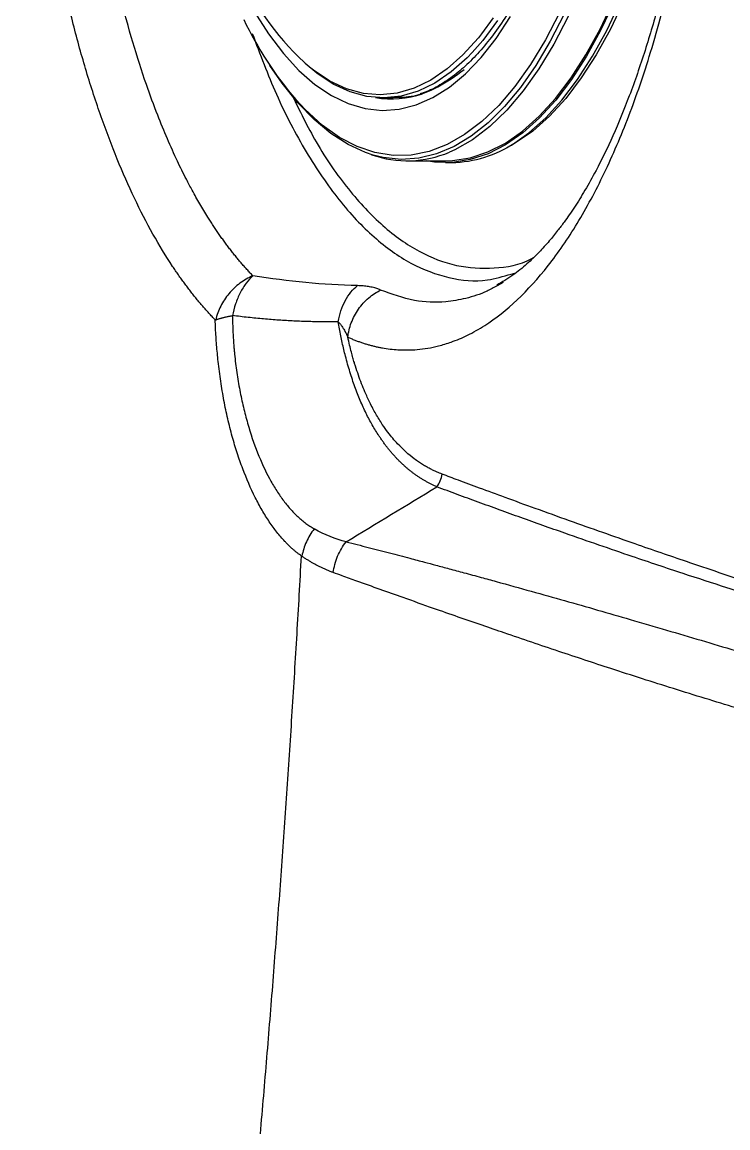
# Model space of a CAD drawing. Extents: x 526 to 610, y 679 to 808.
# Drawn here: x 596.506 to 599.67, y 716.749 to 721.711 of the extents above; entities that cross this region are included whole.
import ezdxf

# ---------------------------------------------------------------- set-up
doc = ezdxf.new("R2010")
doc.units = 0
doc.header["$MEASUREMENT"] = 0
doc.layers.add('1', color=4, linetype='Continuous')

# ---------------------------------------------------------------- blocks, each defined once
blk = doc.blocks.new('JETSETTER LX')
at = {"layer": '1', "color": 3, "linetype": 'Continuous', "lineweight": 25}
for p, q in [((71.9898, 24.4941), (72.0331, 24.4933)), ((72.1054, 24.2115), (72.2766, 24.2115)), ((72.2766, 24.2036), (72.3045, 24.2036)), ((72.5715, 23.7037), (72.592, 23.7088)), ((72.5358, 23.666), (72.5085, 23.6513))]:
    blk.add_line(p, q, dxfattribs=at)
at = {"layer": '1', "color": 3, "linetype": 'Continuous', "lineweight": 25, "flags": 128}
for points in [[(73.0331, 24.9234), (72.9729, 24.7968), (72.9091, 24.6811), (72.8418, 24.5768), (72.7715, 24.4844), (72.6986, 24.4046), (72.6235, 24.3376), (72.5465, 24.2839), (72.468, 24.2437), (72.3885, 24.2173), (72.3085, 24.2047), (72.2282, 24.2062), (72.1916, 24.2115)], [(72.2766, 24.2115), (72.3084, 24.2126), (72.3882, 24.2251), (72.4674, 24.2514), (72.5456, 24.2915), (72.6224, 24.345), (72.6974, 24.4118), (72.7701, 24.4915), (72.8401, 24.5835), (72.9072, 24.6875), (72.9708, 24.8029), (73.0308, 24.9291)], [(73.0768, 24.9294), (73.0168, 24.8032), (72.9532, 24.6879), (72.8861, 24.5839), (72.8161, 24.4918), (72.7434, 24.4122), (72.6685, 24.3454), (72.5917, 24.2919), (72.5505, 24.269)], [(72.5887, 24.2927), (72.6514, 24.3376), (72.7266, 24.4046), (72.7995, 24.4844), (72.8698, 24.5768), (72.937, 24.6811), (73.0009, 24.7968), (73.0611, 24.9234)], [(71.4197, 24.8815), (71.4836, 24.7813), (71.5506, 24.693), (71.6202, 24.6171), (71.692, 24.5542), (71.7656, 24.5045), (71.8406, 24.4683), (71.9166, 24.446), (71.993, 24.4375), (72.0695, 24.443), (72.1456, 24.4624), (72.2208, 24.4956), (72.2948, 24.5424), (72.367, 24.6026), (72.4371, 24.6757), (72.5047, 24.7614), (72.5693, 24.8591)], [(72.5107, 24.841), (72.444, 24.7514), (72.3965, 24.6971)], [(72.4908, 24.853), (72.4388, 24.7817)], [(72.9018, 25.1521), (72.8472, 25.0091), (72.7882, 24.8763), (72.7251, 24.7543), (72.6585, 24.6439), (72.5886, 24.5457), (72.5158, 24.4601), (72.4405, 24.3879), (72.3631, 24.3292), (72.2841, 24.2844), (72.204, 24.2539), (72.1231, 24.2377), (72.0419, 24.2359), (71.9609, 24.2486), (71.8806, 24.2757), (71.8013, 24.3171), (71.7235, 24.3724), (71.6477, 24.4415), (71.6057, 24.4866)], [(72.9205, 25.1411), (72.8668, 25.0004), (72.8089, 24.8695), (72.7472, 24.7489), (72.6819, 24.6394), (72.6135, 24.5415), (72.5423, 24.4558), (72.4686, 24.3828), (72.3928, 24.3227), (72.3155, 24.276), (72.2369, 24.2428), (72.1575, 24.2234), (72.0777, 24.2179), (71.998, 24.2263), (71.9523, 24.2374)], [(72.942, 25.137), (72.8868, 24.9928), (72.8273, 24.8587), (72.7637, 24.7356), (72.6964, 24.6242), (72.6259, 24.5251), (72.5524, 24.4388), (72.4764, 24.3659), (72.3984, 24.3066), (72.3187, 24.2615), (72.2945, 24.2507)], [(72.4388, 24.7817), (72.4245, 24.7639), (72.3555, 24.6874), (72.2842, 24.624), (72.211, 24.5741), (72.1364, 24.538), (72.0609, 24.516), (71.9849, 24.5081), (71.9088, 24.5145), (71.8332, 24.535), (71.7585, 24.5696), (71.6851, 24.6181), (71.6675, 24.6319)], [(72.3965, 24.6971), (72.3746, 24.6744), (72.3028, 24.6106), (72.2292, 24.5604), (72.1542, 24.5242), (72.0782, 24.502), (72.0017, 24.4941), (71.9252, 24.5005), (71.8491, 24.5212), (71.7739, 24.556), (71.7001, 24.6047), (71.6477, 24.6486)], [(71.9523, 24.2374), (71.9187, 24.2485), (71.8404, 24.2845), (71.7633, 24.3339), (71.688, 24.3967), (71.6148, 24.4724), (71.5441, 24.5606), (71.4895, 24.64)]]:
    blk.add_lwpolyline(points, dxfattribs=at)
at = {"layer": '1', "color": 3, "linetype": 'Continuous', "lineweight": 25}
for centre, radius, start, end in [((72.5107, 25.5844), 1.272, 204.6149, 228.4807), ((72.8462, 25.5485), 1.6329, 205.4879, 220.5661), ((72.0353, 24.9096), 0.4202, 260.2389, 289.2888), ((72.2929, 24.7386), 0.535, 271.2512, 303.5628), ((72.1057, 24.6897), 0.4779, 250.4643, 293.279)]:
    blk.add_arc(centre, radius, start, end, dxfattribs=at)
for points, knots in [([(71.8391, 23.4205), (71.8442, 23.4182), (71.8546, 23.4137), (71.8701, 23.4074), (71.8856, 23.4015), (71.9012, 23.3961), (71.9167, 23.3911), (71.9322, 23.3865), (71.9477, 23.3823), (71.9632, 23.3785), (71.9786, 23.3752), (72.0123, 23.3688), (72.0694, 23.3619), (72.1534, 23.3629), (72.2332, 23.3763), (72.3084, 23.399), (72.3778, 23.4284), (72.5269, 23.513), (72.6715, 23.6491), (72.8043, 23.8301), (72.8898, 23.9631), (72.9908, 24.1512), (73.0827, 24.3657), (73.1502, 24.5516), (73.2172, 24.7587), (73.2875, 25.0206), (73.346, 25.2998), (73.3835, 25.5173), (73.407, 25.6774), (73.4298, 25.8583), (73.4561, 26.1148), (73.4772, 26.4458), (73.4834, 26.7608), (73.4807, 27.0018), (73.4724, 27.2544), (73.4519, 27.5681), (73.4185, 27.8692), (73.3837, 28.1061), (73.3423, 28.3471), (73.282, 28.629), (73.2108, 28.8888), (73.15, 29.0766), (73.0825, 29.2631), (73.0137, 29.4246), (72.9355, 29.582), (72.8538, 29.7281), (72.7613, 29.8632), (72.6701, 29.9721), (72.599, 30.0453), (72.5272, 30.1078), (72.4569, 30.1582), (72.3834, 30.2007), (72.3078, 30.2337), (72.2282, 30.2569), (72.1562, 30.2681), (72.0891, 30.2706), (72.0399, 30.2672), (72.0035, 30.262), (71.9815, 30.2579), (71.958, 30.2527), (71.9342, 30.2465), (71.9088, 30.2387), (71.885, 30.2305), (71.8619, 30.2215), (71.8467, 30.2149), (71.8392, 30.2117)], [0, 0, 0, 0, 0.003134, 0.006263, 0.00939, 0.012512, 0.015632, 0.018747, 0.02186, 0.024969, 0.028075, 0.031178, 0.045229, 0.062469, 0.08194, 0.09369, 0.108634, 0.124853, 0.187315, 0.202885, 0.218482, 0.249769, 0.281041, 0.296619, 0.312206, 0.347259, 0.37477, 0.390313, 0.405939, 0.417015, 0.437226, 0.471417, 0.499678, 0.515023, 0.530959, 0.562256, 0.59342, 0.608069, 0.624694, 0.65836, 0.687165, 0.702781, 0.718432, 0.749737, 0.761435, 0.780926, 0.812173, 0.827829, 0.843491, 0.859664, 0.874688, 0.888454, 0.90593, 0.921598, 0.937248, 0.949724, 0.962231, 0.966937, 0.97163, 0.975498, 0.981087, 0.986001, 0.990791, 0.995457, 1, 1, 1, 1]), ([(71.2445, 23.4981), (71.2398, 23.503), (71.2303, 23.5128), (71.2163, 23.5279), (71.2023, 23.5434), (71.1884, 23.5592), (71.1745, 23.5754), (71.1608, 23.592), (71.1471, 23.609), (71.1336, 23.6263), (71.1201, 23.644), (71.1066, 23.6621), (71.0933, 23.6805), (71.08, 23.6993), (71.0668, 23.7184), (71.0277, 23.7767), (70.9646, 23.8804), (70.8815, 24.0414), (70.804, 24.2174), (70.7321, 24.4074), (70.6662, 24.6099), (70.6068, 24.8238), (70.554, 25.0485), (70.5078, 25.283), (70.4682, 25.5259), (70.4357, 25.775), (70.4104, 26.0293), (70.3923, 26.288), (70.3814, 26.5499), (70.3776, 26.8134), (70.3811, 27.0767), (70.392, 27.3391), (70.4101, 27.5992), (70.4355, 27.855), (70.4681, 28.1049), (70.5076, 28.3476), (70.554, 28.5825), (70.6069, 28.8076), (70.6663, 29.0218), (70.7321, 29.2241), (70.804, 29.414), (70.8817, 29.5902), (70.9648, 29.7514), (71.031, 29.8603), (71.0767, 29.9278), (71.0999, 29.9606), (71.1234, 29.9924), (71.1472, 30.023), (71.1712, 30.0525), (71.1955, 30.0808), (71.22, 30.1082), (71.2366, 30.1254), (71.2448, 30.134)], [0, 0, 0, 0, 0.004469, 0.0089377, 0.0134065, 0.017876, 0.0223467, 0.0268191, 0.0312938, 0.0357711, 0.0402517, 0.044736, 0.0492245, 0.0537178, 0.0582163, 0.0627205, 0.0940451, 0.125245, 0.1564169, 0.1877311, 0.2190141, 0.2501066, 0.2811734, 0.3124854, 0.3437714, 0.37497, 0.4060132, 0.4372044, 0.4684362, 0.4996874, 0.5309286, 0.5620715, 0.5935059, 0.6248984, 0.6560275, 0.6873136, 0.7186294, 0.7498277, 0.7809486, 0.8121325, 0.8434179, 0.8746779, 0.90595, 0.9371683, 0.945049, 0.9529166, 0.9607738, 0.9686234, 0.9764681, 0.9843106, 0.9921536, 1, 1, 1, 1]), ([(72.5079, 29.9792), (72.534, 29.9638), (72.5815, 29.9358), (72.6461, 29.8816), (72.6983, 29.8301), (72.7396, 29.784), (72.7749, 29.7408), (72.8063, 29.6993), (72.8377, 29.6546), (72.869, 29.6069), (72.9002, 29.5559), (72.9306, 29.5026), (72.9696, 29.4296), (73.0138, 29.3386), (73.0613, 29.229), (73.1067, 29.1135), (73.1555, 28.9757), (73.207, 28.8101), (73.2576, 28.6228), (73.3021, 28.4319), (73.3396, 28.2438), (73.3697, 28.0684), (73.3934, 27.9078), (73.4142, 27.7434), (73.433, 27.5645), (73.4497, 27.3556), (73.4621, 27.1221), (73.4682, 26.8601), (73.465, 26.5725), (73.4509, 26.2763), (73.4269, 25.9919), (73.3964, 25.7365), (73.3625, 25.5131), (73.3257, 25.3112), (73.284, 25.1152), (73.2334, 24.9114), (73.1724, 24.7028), (73.1032, 24.5029), (73.0295, 24.323), (72.9621, 24.1843), (72.9037, 24.08), (72.8559, 24.0031), (72.8146, 23.9436), (72.7774, 23.8942), (72.74, 23.8485), (72.6942, 23.7979), (72.6399, 23.7456), (72.5769, 23.6944), (72.5317, 23.668), (72.5078, 23.654)], [0, 0, 0, 0, 0.028395, 0.051827, 0.070256, 0.084964, 0.095889, 0.106843, 0.117858, 0.128935, 0.140075, 0.15126, 0.162052, 0.183137, 0.201541, 0.218152, 0.238649, 0.264041, 0.288958, 0.314574, 0.337989, 0.359191, 0.378171, 0.394921, 0.416464, 0.439459, 0.465385, 0.494267, 0.526092, 0.560367, 0.592796, 0.622247, 0.648715, 0.672217, 0.696149, 0.723022, 0.752795, 0.783323, 0.812881, 0.841452, 0.859508, 0.876565, 0.892804, 0.903169, 0.916557, 0.932953, 0.952339, 0.974696, 1, 1, 1, 1]), ([(71.4135, 23.6958), (71.409, 23.7004), (71.4001, 23.7097), (71.3869, 23.7241), (71.3737, 23.7387), (71.3607, 23.7538), (71.3477, 23.7691), (71.3348, 23.7848), (71.322, 23.8008), (71.3093, 23.8171), (71.2967, 23.8338), (71.2842, 23.8508), (71.2718, 23.8681), (71.2594, 23.8857), (71.2472, 23.9037), (71.235, 23.922), (71.223, 23.9405), (71.203, 23.9721), (71.1755, 24.0178), (71.1436, 24.0746), (71.11, 24.1383), (71.0569, 24.2462), (70.9966, 24.387), (70.9305, 24.5669), (70.8741, 24.7426), (70.8187, 24.944), (70.7696, 25.1557), (70.7124, 25.4495), (70.6566, 25.8356), (70.6228, 26.2414), (70.6095, 26.5688), (70.606, 26.8277), (70.61, 27.0961), (70.6275, 27.4707), (70.6626, 27.8385), (70.715, 28.1904), (70.7626, 28.4448), (70.8183, 28.6877), (70.8765, 28.898), (70.9351, 29.0784), (70.9827, 29.2065), (71.0227, 29.3044), (71.0516, 29.3707), (71.0834, 29.4394), (71.1234, 29.52), (71.1825, 29.6281), (71.2397, 29.7186), (71.2874, 29.7857), (71.3149, 29.8223), (71.3414, 29.8554), (71.3666, 29.8852), (71.3904, 29.912), (71.406, 29.9284), (71.4136, 29.9363)], [0, 0, 0, 0, 0.0045, 0.008996, 0.01349, 0.017981, 0.022469, 0.026954, 0.031438, 0.035918, 0.040397, 0.044874, 0.049349, 0.053822, 0.058294, 0.062764, 0.067233, 0.071701, 0.08514, 0.098572, 0.108941, 0.12528, 0.163848, 0.187779, 0.218901, 0.250168, 0.281311, 0.312562, 0.375017, 0.437224, 0.469458, 0.499725, 0.535341, 0.571089, 0.642688, 0.678347, 0.714093, 0.749801, 0.785372, 0.812147, 0.83892, 0.85233, 0.865738, 0.876473, 0.89251, 0.91469, 0.94614, 0.956471, 0.96626, 0.975507, 0.984213, 0.992377, 1, 1, 1, 1]), ([(72.6421, 28.6159), (72.6515, 28.5966), (72.6787, 28.5405), (72.7212, 28.4407), (72.7682, 28.3139), (72.8112, 28.179), (72.8502, 28.0368), (72.8848, 27.888), (72.9148, 27.7335), (72.94, 27.574), (72.9604, 27.4105), (72.9758, 27.2438), (72.986, 27.0748), (72.9912, 26.9045), (72.9911, 26.7337), (72.9858, 26.5634), (72.9754, 26.3944), (72.9599, 26.2278), (72.9393, 26.0643), (72.9139, 25.9049), (72.8837, 25.7505), (72.8489, 25.6018), (72.8098, 25.4597), (72.7665, 25.3249), (72.7194, 25.1983), (72.6687, 25.0804), (72.6147, 24.9718), (72.5579, 24.8733), (72.4984, 24.7853), (72.4369, 24.7081), (72.3737, 24.6423), (72.3091, 24.5878), (72.2436, 24.5459), (72.195, 24.5209), (72.1683, 24.5135), (72.1637, 24.5122)], [0, 0, 0, 0, 0.016569, 0.047992, 0.079445, 0.110928, 0.142437, 0.173969, 0.20552, 0.237086, 0.268666, 0.300255, 0.331851, 0.363453, 0.395056, 0.426661, 0.458262, 0.489859, 0.52145, 0.553031, 0.584599, 0.616153, 0.647688, 0.679201, 0.710687, 0.742143, 0.773566, 0.804953, 0.836305, 0.867632, 0.898953, 0.930297, 0.961729, 0.993352, 1, 1, 1, 1]), ([(71.4106, 24.7834), (71.4457, 24.6903), (71.5192, 24.4952), (71.6507, 24.2456), (71.7978, 24.0293), (71.9557, 23.8617), (72.1215, 23.7438), (72.2922, 23.6808), (72.4435, 23.6652), (72.536, 23.6931), (72.5715, 23.7037)], [0, 0, 0, 0, 0.1210735, 0.253812, 0.3865506, 0.5192891, 0.6520276, 0.7847662, 0.9175047, 1, 1, 1, 1]), ([(72.0331, 24.4968), (72.0631, 24.4968), (72.1337, 24.4968), (72.2442, 24.537), (72.3221, 24.5934), (72.361, 24.6216)], [0, 0, 0, 0, 0.268996, 0.634498, 1, 1, 1, 1]), ([(71.5857, 24.5125), (71.6222, 24.4383), (71.7016, 24.2765), (71.8402, 24.0784), (71.9951, 23.9125), (72.158, 23.7977), (72.3259, 23.7327), (72.4953, 23.7264), (72.6119, 23.7433), (72.6696, 23.7766), (72.6725, 23.7783)], [0, 0, 0, 0, 0.1229064, 0.2678473, 0.4127882, 0.5577291, 0.70267, 0.8476109, 0.9925518, 1, 1, 1, 1]), ([(72.0422, 24.4934), (72.0286, 24.4913), (72.0083, 24.4883), (71.9882, 24.4943), (71.9816, 24.4963)], [0, 0, 0, 0, 0.670965, 1, 1, 1, 1]), ([(71.4135, 23.6958), (71.3931, 23.687), (71.3736, 23.6757), (71.3373, 23.6486), (71.3207, 23.6329), (71.2915, 23.5982), (71.279, 23.5793), (71.2591, 23.5396), (71.2517, 23.5189), (71.247, 23.498)], [0, 0, 0, 0, 0.25, 0.25, 0.5, 0.5, 0.75, 0.75, 1, 1, 1, 1]), ([(71.4135, 23.6958), (71.4031, 23.6864), (71.3928, 23.6751), (71.3736, 23.6494), (71.3646, 23.6348), (71.3486, 23.6035), (71.3416, 23.5868), (71.33, 23.5523), (71.3254, 23.5346), (71.3221, 23.517)], [0, 0, 0, 0, 0.25, 0.25, 0.5, 0.5, 0.75, 0.75, 1, 1, 1, 1]), ([(71.7958, 23.4895), (71.7988, 23.5061), (71.803, 23.5226), (71.8137, 23.5545), (71.8202, 23.5698), (71.8353, 23.5981), (71.8438, 23.611), (71.8622, 23.6337), (71.8721, 23.6435), (71.8823, 23.6516)], [0, 0, 0, 0, 0.25, 0.25, 0.5, 0.5, 0.75, 0.75, 1, 1, 1, 1]), ([(71.8391, 23.4205), (71.8416, 23.4416), (71.8468, 23.4635), (71.8629, 23.5061), (71.8738, 23.5269), (71.9002, 23.5649), (71.9158, 23.582), (71.9497, 23.611), (71.968, 23.6228), (71.9864, 23.6318)], [0, 0, 0, 0, 0.25, 0.25, 0.5, 0.5, 0.75, 0.75, 1, 1, 1, 1]), ([(71.9864, 23.6318), (71.9846, 23.6326), (71.9805, 23.6343), (71.9734, 23.637), (71.9648, 23.6398), (71.9545, 23.6428), (71.9433, 23.6453), (71.9318, 23.6474), (71.9205, 23.649), (71.9085, 23.6503), (71.8958, 23.6512), (71.8868, 23.6514), (71.8823, 23.6516)], [0, 0, 0, 0, 0.076304, 0.164597, 0.264828, 0.376937, 0.50089, 0.600316, 0.69979, 0.799441, 0.899438, 1, 1, 1, 1]), ([(72.5085, 23.6513), (72.4935, 23.6429), (72.4475, 23.617), (72.3705, 23.593), (72.2621, 23.5743), (72.1341, 23.578), (72.0369, 23.6134), (71.9864, 23.6318)], [0, 0, 0, 0, 0.089029, 0.273544, 0.445852, 0.712545, 1, 1, 1, 1]), ([(71.6313, 22.4379), (71.6282, 22.4402), (71.6218, 22.4448), (71.6123, 22.4521), (71.6029, 22.4598), (71.5935, 22.4678), (71.5842, 22.4763), (71.575, 22.4851), (71.5658, 22.4942), (71.5477, 22.5133), (71.521, 22.5444), (71.4869, 22.5914), (71.4543, 22.6435), (71.4133, 22.7195), (71.3759, 22.8053), (71.3429, 22.8997), (71.3204, 22.9747), (71.3006, 23.0534), (71.2833, 23.136), (71.2688, 23.2218), (71.2596, 23.2933), (71.2541, 23.348), (71.2508, 23.3851), (71.2481, 23.4225), (71.246, 23.4602), (71.245, 23.4855), (71.2445, 23.4981)], [0, 0, 0, 0, 0.015648, 0.031306, 0.046978, 0.062669, 0.078382, 0.094121, 0.10989, 0.125693, 0.188681, 0.251732, 0.314824, 0.377661, 0.502985, 0.565649, 0.627589, 0.689931, 0.751483, 0.813699, 0.875222, 0.900338, 0.925346, 0.950274, 0.975149, 1, 1, 1, 1]), ([(71.247, 23.498), (71.2485, 23.4985), (71.2514, 23.4997), (71.2562, 23.5014), (71.2612, 23.5031), (71.2665, 23.5047), (71.272, 23.5063), (71.2777, 23.5078), (71.2836, 23.5092), (71.2896, 23.5107), (71.2958, 23.512), (71.3022, 23.5134), (71.3087, 23.5146), (71.3153, 23.5159), (71.3198, 23.5167), (71.3221, 23.517)], [0, 0, 0, 0, 0.0837742, 0.1662547, 0.2474687, 0.3274491, 0.4062342, 0.4838681, 0.5604008, 0.635888, 0.7103912, 0.7839779, 0.8567214, 0.9287006, 1, 1, 1, 1]), ([(71.3221, 23.517), (71.3222, 23.5105), (71.3223, 23.4975), (71.3228, 23.478), (71.3234, 23.4586), (71.3243, 23.4393), (71.3253, 23.42), (71.3265, 23.4008), (71.3279, 23.3817), (71.3295, 23.3627), (71.3333, 23.3224), (71.3408, 23.2613), (71.3541, 23.1821), (71.3703, 23.106), (71.3956, 23.0095), (71.4333, 22.8983), (71.4776, 22.8025), (71.5166, 22.7354), (71.5476, 22.6898), (71.5803, 22.6493), (71.6089, 22.6199), (71.6326, 22.599), (71.6508, 22.5846), (71.6694, 22.5715), (71.6822, 22.5638), (71.6886, 22.56)], [0, 0, 0, 0, 0.013862, 0.027711, 0.041551, 0.055389, 0.069229, 0.083076, 0.096935, 0.11081, 0.124707, 0.185889, 0.247632, 0.308671, 0.370503, 0.494167, 0.619056, 0.681883, 0.745188, 0.80858, 0.87225, 0.904157, 0.936066, 0.968005, 1, 1, 1, 1]), ([(71.7958, 23.4895), (71.7849, 23.4893), (71.7632, 23.489), (71.7304, 23.489), (71.6975, 23.4894), (71.6644, 23.4901), (71.6311, 23.4912), (71.5976, 23.4927), (71.5639, 23.4945), (71.5299, 23.4967), (71.4958, 23.4992), (71.4615, 23.5021), (71.427, 23.5053), (71.3922, 23.5089), (71.3573, 23.5128), (71.3338, 23.5156), (71.3221, 23.517)], [0, 0, 0, 0, 0.069929, 0.140088, 0.210478, 0.2811, 0.351954, 0.423039, 0.494356, 0.565904, 0.637683, 0.709692, 0.781929, 0.854394, 0.927085, 1, 1, 1, 1]), ([(72.238, 22.7487), (72.2338, 22.7506), (72.2254, 22.7543), (72.213, 22.7603), (72.2006, 22.7666), (72.1885, 22.7733), (72.1764, 22.7804), (72.1646, 22.7878), (72.1528, 22.7955), (72.1413, 22.8036), (72.1299, 22.812), (72.1186, 22.8208), (72.1075, 22.8299), (72.0966, 22.8393), (72.0859, 22.8491), (72.0753, 22.8592), (72.0648, 22.8696), (72.0545, 22.8804), (72.0444, 22.8915), (72.0345, 22.9029), (72.0247, 22.9146), (72.0151, 22.9267), (72.0057, 22.9391), (71.9964, 22.9518), (71.9873, 22.9648), (71.9713, 22.9887), (71.9489, 23.0253), (71.921, 23.078), (71.8949, 23.135), (71.8705, 23.1971), (71.8484, 23.2637), (71.8324, 23.3208), (71.8213, 23.3653), (71.8142, 23.3957), (71.8076, 23.4265), (71.8014, 23.4577), (71.7977, 23.4789), (71.7958, 23.4895)], [0, 0, 0, 0, 0.023251, 0.046267, 0.069051, 0.091606, 0.113936, 0.136042, 0.157928, 0.179597, 0.201053, 0.222299, 0.243339, 0.264176, 0.284814, 0.305256, 0.325507, 0.345571, 0.365452, 0.385154, 0.404681, 0.424039, 0.443231, 0.462263, 0.481139, 0.499865, 0.563276, 0.625313, 0.688604, 0.750246, 0.81268, 0.875186, 0.900372, 0.925425, 0.950366, 0.975217, 1, 1, 1, 1]), ([(71.7958, 23.4895), (71.797, 23.4883), (71.7994, 23.486), (71.8029, 23.4821), (71.8063, 23.4781), (71.8097, 23.4737), (71.8147, 23.4666), (71.8204, 23.4574), (71.8294, 23.4413), (71.8351, 23.4291), (71.8391, 23.4205)], [0, 0, 0, 0, 0.05884, 0.120022, 0.183563, 0.249463, 0.321284, 0.499716, 0.64534, 1, 1, 1, 1]), ([(72.2618, 22.8059), (72.2579, 22.8074), (72.2497, 22.8105), (72.2369, 22.816), (72.2229, 22.8223), (72.2078, 22.8299), (72.1916, 22.8386), (72.1743, 22.8489), (72.156, 22.8608), (72.1181, 22.888), (72.0717, 22.9294), (72.0246, 22.9852), (71.9922, 23.0308), (71.9648, 23.075), (71.9388, 23.1238), (71.9176, 23.1697), (71.9008, 23.2109), (71.8867, 23.2494), (71.876, 23.2816), (71.868, 23.3079), (71.8618, 23.3291), (71.8547, 23.3549), (71.8469, 23.3856), (71.8418, 23.4083), (71.8391, 23.4205)], [0, 0, 0, 0, 0.023248, 0.048779, 0.076603, 0.106724, 0.139144, 0.173859, 0.210857, 0.250123, 0.405361, 0.499729, 0.557133, 0.625137, 0.692962, 0.750416, 0.792013, 0.833631, 0.875197, 0.892005, 0.912833, 0.937726, 0.966748, 1, 1, 1, 1]), ([(72.238, 22.7487), (72.2445, 22.7567), (72.25, 22.7658), (72.2581, 22.7853), (72.2607, 22.7957), (72.2618, 22.8059)], [0, 0, 0, 0, 0.5, 0.5, 1, 1, 1, 1]), ([(74.2758, 22.1123), (74.2647, 22.1157), (74.241, 22.1231), (74.2031, 22.135), (74.1606, 22.1484), (74.1136, 22.1633), (74.0443, 22.1855), (73.9531, 22.2149), (73.8153, 22.2599), (73.6203, 22.3243), (73.3836, 22.404), (73.112, 22.4976), (72.884, 22.578), (72.6871, 22.6489), (72.5523, 22.698), (72.437, 22.7405), (72.3425, 22.7756), (72.2862, 22.7967), (72.2618, 22.8059)], [0, 0, 0, 0, 0.020142, 0.042712, 0.06771, 0.095137, 0.124992, 0.187491, 0.249988, 0.353134, 0.499966, 0.612249, 0.749956, 0.819053, 0.878608, 0.928618, 0.969083, 1, 1, 1, 1]), ([(74.2704, 22.0729), (74.2574, 22.0765), (74.2311, 22.0839), (74.1911, 22.0954), (74.1504, 22.1071), (74.1087, 22.1193), (74.0663, 22.1318), (74.0019, 22.151), (73.9014, 22.1814), (73.7416, 22.2308), (73.5517, 22.2911), (73.3359, 22.3615), (73.0955, 22.4421), (72.8834, 22.5154), (72.7144, 22.5751), (72.6163, 22.6101), (72.5197, 22.645), (72.4245, 22.6797), (72.331, 22.7141), (72.2687, 22.7373), (72.238, 22.7487)], [0, 0, 0, 0, 0.023197, 0.046639, 0.070326, 0.094256, 0.11843, 0.142848, 0.203273, 0.285698, 0.401589, 0.499966, 0.610041, 0.749956, 0.794595, 0.838048, 0.880315, 0.921396, 0.961291, 1, 1, 1, 1]), ([(71.6885, 22.5599), (71.6747, 22.5422), (71.6627, 22.5225), (71.644, 22.481), (71.6373, 22.4593), (71.6334, 22.4377)], [0, 0, 0, 0, 0.5, 0.5, 1, 1, 1, 1]), ([(71.7741, 22.3639), (71.777, 22.3885), (71.7835, 22.4135), (71.8031, 22.4606), (71.8162, 22.4827), (71.8315, 22.5021)], [0, 0, 0, 0, 0.5, 0.5, 1, 1, 1, 1]), ([(71.8315, 22.5021), (71.8482, 22.4978), (71.8815, 22.4894), (71.9306, 22.4768), (71.9787, 22.4644), (72.026, 22.4521), (72.0723, 22.4401), (72.1246, 22.4263), (72.1784, 22.412), (72.237, 22.3965), (72.2961, 22.3805), (72.3639, 22.3622), (72.4343, 22.3431), (72.5357, 22.3154), (72.661, 22.2807), (72.8637, 22.2238), (73.0659, 22.1652), (73.2679, 22.1062), (73.4249, 22.0597), (73.5782, 22.0137), (73.7167, 21.9719), (73.8392, 21.9347), (73.9351, 21.9055), (74.0179, 21.8802), (74.0902, 21.8581), (74.1378, 21.8436), (74.1616, 21.8363)], [0, 0, 0, 0, 0.017675, 0.035132, 0.052371, 0.069393, 0.086199, 0.102789, 0.126803, 0.145806, 0.168132, 0.193419, 0.222939, 0.249131, 0.311346, 0.371547, 0.495541, 0.567432, 0.637386, 0.708278, 0.781383, 0.836101, 0.888322, 0.925305, 0.96253, 1, 1, 1, 1]), ([(71.0798, 16.4811), (71.087, 16.5362), (71.1014, 16.6467), (71.1226, 16.8125), (71.1434, 16.9786), (71.164, 17.145), (71.1842, 17.3116), (71.2041, 17.4786), (71.2237, 17.6458), (71.2429, 17.8133), (71.2618, 17.9811), (71.2803, 18.1492), (71.2985, 18.3175), (71.3164, 18.4862), (71.334, 18.6551), (71.3512, 18.8242), (71.368, 18.9937), (71.3845, 19.1634), (71.4007, 19.3334), (71.4165, 19.5036), (71.432, 19.6742), (71.4472, 19.8449), (71.4619, 20.016), (71.4764, 20.1873), (71.4905, 20.3589), (71.5042, 20.5307), (71.5175, 20.7028), (71.5306, 20.8752), (71.5432, 21.0478), (71.5555, 21.2207), (71.5674, 21.3938), (71.579, 21.5672), (71.5902, 21.7409), (71.6011, 21.9148), (71.6115, 22.0889), (71.6217, 22.2633), (71.6281, 22.3796), (71.6313, 22.4379)], [0, 0, 0, 0, 0.027919, 0.055877, 0.083874, 0.11191, 0.139985, 0.168099, 0.196251, 0.224442, 0.252672, 0.28094, 0.309247, 0.337592, 0.365976, 0.394398, 0.422858, 0.451357, 0.479893, 0.508468, 0.537081, 0.565732, 0.59442, 0.623147, 0.651911, 0.680713, 0.709552, 0.738429, 0.767344, 0.796296, 0.825285, 0.854311, 0.883375, 0.912476, 0.941614, 0.970788, 1, 1, 1, 1]), ([(71.7741, 22.3639), (71.7696, 22.3655), (71.7606, 22.3688), (71.7473, 22.3743), (71.734, 22.38), (71.7209, 22.3861), (71.708, 22.3924), (71.6952, 22.3991), (71.6826, 22.4062), (71.67, 22.4135), (71.6577, 22.4212), (71.6455, 22.4292), (71.6374, 22.4348), (71.6334, 22.4376)], [0, 0, 0, 0, 0.094829, 0.188835, 0.282031, 0.374428, 0.466041, 0.556882, 0.646965, 0.736304, 0.824913, 0.912806, 1, 1, 1, 1]), ([(74.1015, 21.6077), (74.0854, 21.612), (74.0532, 21.6208), (74.0041, 21.6343), (73.9542, 21.6481), (73.9035, 21.6624), (73.8519, 21.6771), (73.7994, 21.6922), (73.7461, 21.7077), (73.6918, 21.7236), (73.6367, 21.74), (73.5078, 21.7786), (73.3045, 21.841), (73.0383, 21.9262), (72.7847, 22.0102), (72.5909, 22.0759), (72.4395, 22.128), (72.3335, 22.1647), (72.2156, 22.206), (72.0648, 22.2594), (71.9278, 22.3082), (71.8226, 22.3462), (71.7873, 22.3591), (71.7741, 22.3639)], [0, 0, 0, 0, 0.023891, 0.048025, 0.072403, 0.097026, 0.121892, 0.147004, 0.17236, 0.197961, 0.223807, 0.249899, 0.377807, 0.501252, 0.600402, 0.701062, 0.741413, 0.784188, 0.828119, 0.881106, 0.960362, 0.985162, 1, 1, 1, 1])]:
    blk.add_open_spline(points, degree=3, knots=knots, dxfattribs=at)
for points in [[(71.8823, 23.6516), (71.7288, 23.6543), (71.5735, 23.6702), (71.4135, 23.6958)], [(71.8315, 22.5021), (71.9672, 22.5842), (72.1027, 22.6664), (72.238, 22.7487)], [(71.8315, 22.5021), (71.7831, 22.5144), (71.7353, 22.5328), (71.6885, 22.5598)]]:
    blk.add_open_spline(points, degree=3, dxfattribs=at)

msp = doc.modelspace()

# ---------------------------------------------------------------- block references
at = {"layer": '1'}
msp.add_blockref('JETSETTER LX', (526.127, 696.8772), dxfattribs=at)

doc.saveas('drawing.dxf')
